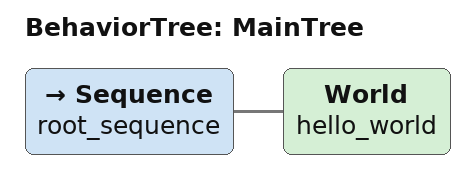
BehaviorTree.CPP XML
<root BTCPP_format="4">
    <BehaviorTree ID="MainTree">
        <Sequence name="root_sequence">
            <World name="hello_world"/>
        </Sequence>
    </BehaviorTree>
</root>
